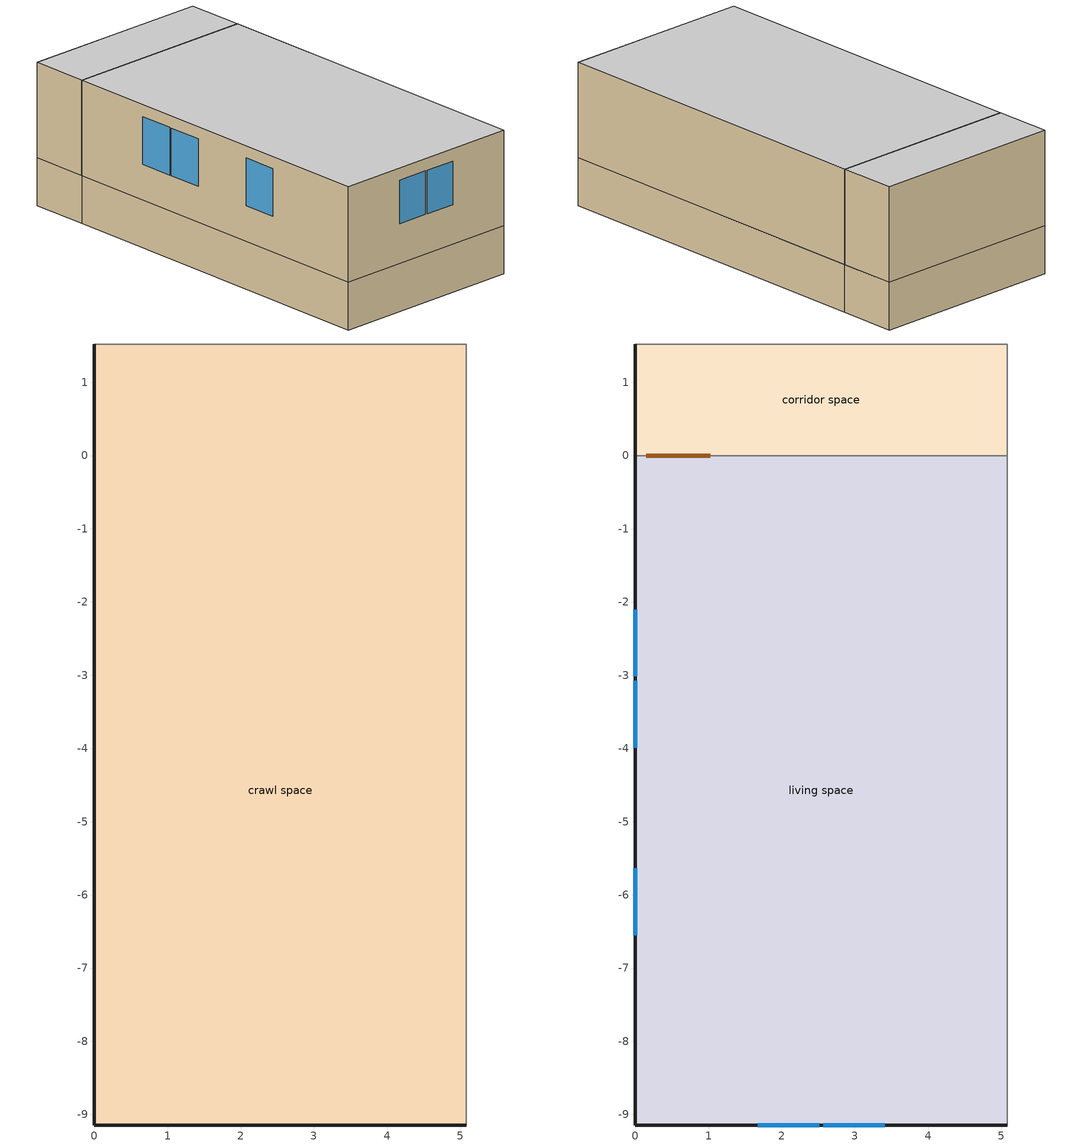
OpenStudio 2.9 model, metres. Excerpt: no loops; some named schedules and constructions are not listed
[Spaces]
crawl space
 floor foundation (FloorFndGrndCS): 0,0 0,1.52 5.08,1.52 5.08,0 z-1.22
 floor foundation (FloorFndGrndCS 1): 0,-9.14 0,0 5.08,0 5.08,-9.14 z-1.22
 wall foundation (WallFndGrndCS): 0,1.52 0,0 z-1.22:0
 wall adiabatic (WallFndGrndCS): 5.08,0 5.08,1.52 0,1.52 z-1.22:0
 wall foundation (WallFndGrndCS 1): 0,0 0,-9.14 5.08,-9.14 z-1.22:0
 wall adiabatic (WallFndGrndCS 1): 5.08,-9.14 5.08,0 z-1.22:0
 ceiling adiabatic (SurfaceTypeRoofAdiabatic Reversed): 5.08,0 5.08,1.52 0,1.52 0,0 z0
living space
 floor to crawl space (FloorCSInsFin Reversed): 0,-9.14 0,0 5.08,0 5.08,-9.14 z0
 wall outside (WallExtInsFin): 0,0 0,-9.14 5.08,-9.14 z0:2.44
 wall adiabatic (WallIntFinUninsFin Reversed): 5.08,-9.14 5.08,0 0,0 z0:2.44
 window (WindowConstruction): 1.67,-9.14 2.51,-9.14 / 2.57,-9.14 3.41,-9.14 z1.02:2.13; 0,-2.1 0,-3.02 / 0,-3.08 0,-3.99 / 0,-5.64 0,-6.55 z0.91:2.13
 ceiling adiabatic (SurfaceTypeRoofAdiabatic Reversed): 5.08,-9.14 5.08,0 0,0 0,-9.14 z2.44
corridor space
 floor adiabatic (FloorUnfinUninsUnfin): 0,0 0,1.52 5.08,1.52 5.08,0 z0
 wall outside (WallExtUninsUnfin): 0,1.52 0,0 z0:2.44
 wall adiabatic (WallIntUnfinUninsUnfin Reversed): 0,0 5.08,0 5.08,1.52 0,1.52 z0:2.44
 door inside (UninsDoor): 0.15,0 1.02,0 z0:2.13
 ceiling adiabatic (SurfaceTypeRoofAdiabatic Reversed): 5.08,0 5.08,1.52 0,1.52 0,0 z2.44
[Exterior:Lights:Definition]
res lighting exterior: Design Level {W}=26.3315
[Schedule:Ruleset]
Name | Default Day Schedule | Summer Design Day Schedule | Winter Design Day Schedule
res dw schedule | Schedule Day 19
res range electric|false schedule | Schedule Day 22 | res range electric|false schedule summer design | res range electric|false schedule winter design
res lighting interior | Schedule Day 25 | res lighting interior summer design | res lighting interior winter design
res lighting exterior | Schedule Day 30 | res lighting exterior summer design | res lighting exterior winter design
res misc plug loads schedule | Schedule Day 33 | res misc plug loads schedule summer design | res misc plug loads schedule winter design
res extra refrig schedule | Schedule Day 36 | res extra refrig schedule summer design | res extra refrig schedule winter design
[Schedule:Day]
res dw schedule allday5; res dw schedule allday6: 24, 0, 0
res dw schedule allday7: 9, 0, 0, 9, 10, 0.0523929, 9, 20, 0.0529327, 9, 30, 0.0899964, 9, 40, 0.0665707, 24, 0, 0
res range electric|false schedule allday1; res range electric|false schedule allday2; res range electric|false schedule allday12: 2, 0, 0.0466667, 4, 0, 0.0266667, 5, 0, 0.0466667, 6, 0, 0.0733333, 7, 0, 0.166667, 8, 0, 0.28, 9, 0, 0.306667, 10, 0, 0.32, 11, 0, 0.28, 12, 0, 0.333333, 13, 0, 0.38, 14, 0, 0.306667, 15, 0, 0.38, 16, 0, 0.293333, 17, 0, 0.613333, 18, 0, 1, 19, 0, 0.78, 20, 0, 0.4, 21, 0, 0.233333, 22, 0, 0.166667, 23, 0, 0.106667, 24, 0, 0.0733333
res range electric|false schedule allday3; res range electric|false schedule allday5: 2, 0, 0.0421574, 4, 0, 0.0240899, 5, 0, 0.0421574, 6, 0, 0.0662473, 7, 0, 0.150562, 8, 0, 0.252944, 9, 0, 0.277034, 10, 0, 0.289079, 11, 0, 0.252944, 12, 0, 0.301124, 13, 0, 0.343282, 14, 0, 0.277034, 15, 0, 0.343282, 16, 0, 0.264989, 17, 0, 0.554069, 18, 0, 0.903373, 19, 0, 0.704631, 20, 0, 0.361349, 21, 0, 0.210787, 22, 0, 0.150562, 23, 0, 0.0963598, 24, 0, 0.0662473
res range electric|false schedule allday4: 2, 0, 0.0419872, 4, 0, 0.0239927, 5, 0, 0.0419872, 6, 0, 0.0659799, 7, 0, 0.149954, 8, 0, 0.251923, 9, 0, 0.275916, 10, 0, 0.287912, 11, 0, 0.251923, 12, 0, 0.299909, 13, 0, 0.341896, 14, 0, 0.275916, 15, 0, 0.341896, 16, 0, 0.26392, 17, 0, 0.551832, 18, 0, 0.899727, 19, 0, 0.701787, 20, 0, 0.359891, 21, 0, 0.209936, 22, 0, 0.149954, 23, 0, 0.0959708, 24, 0, 0.0659799
res range electric|false schedule allday6; res range electric|false schedule allday9: 2, 0, 0.0378608, 4, 0, 0.0216348, 5, 0, 0.0378608, 6, 0, 0.0594956, 7, 0, 0.135217, 8, 0, 0.227165, 9, 0, 0.2488, 10, 0, 0.259617, 11, 0, 0.227165, 12, 0, 0.270435, 13, 0, 0.308295, 14, 0, 0.2488, 15, 0, 0.308295, 16, 0, 0.237982, 17, 0, 0.4976, 18, 0, 0.811304, 19, 0, 0.632817, 20, 0, 0.324521, 21, 0, 0.189304, 22, 0, 0.135217, 23, 0, 0.086539, 24, 0, 0.0594956
res range electric|false schedule allday7; res range electric|false schedule allday8: 2, 0, 0.0381161, 4, 0, 0.0217806, 5, 0, 0.0381161, 6, 0, 0.0598967, 7, 0, 0.136129, 8, 0, 0.228696, 9, 0, 0.250477, 10, 0, 0.261367, 11, 0, 0.228696, 12, 0, 0.272258, 13, 0, 0.310374, 14, 0, 0.250477, 15, 0, 0.310374, 16, 0, 0.239587, 17, 0, 0.500954, 18, 0, 0.816773, 19, 0, 0.637083, 20, 0, 0.326709, 21, 0, 0.19058, 22, 0, 0.136129, 23, 0, 0.0871225, 24, 0, 0.0598967
res range electric|false schedule allday10; res range electric|false schedule allday11: 2, 0, 0.0461562, 4, 0, 0.026375, 5, 0, 0.0461562, 6, 0, 0.0725311, 7, 0, 0.164844, 8, 0, 0.276937, 9, 0, 0.303312, 10, 0, 0.3165, 11, 0, 0.276937, 12, 0, 0.329687, 13, 0, 0.375843, 14, 0, 0.303312, 15, 0, 0.375843, 16, 0, 0.290125, 17, 0, 0.606624, 18, 0, 0.989061, 19, 0, 0.771468, 20, 0, 0.395624, 21, 0, 0.230781, 22, 0, 0.164844, 23, 0, 0.1055, 24, 0, 0.0725311
res lighting interior allday1; res lighting exterior allday1: 1, 0, 0.123464, 2, 0, 0.0740783, 4, 0, 0.0493855, 5, 0, 0.0549056, 6, 0, 0.150655, 7, 0, 0.353695, 8, 0, 0.447592, 9, 0, 0.475665, 10, 0, 0.48895, 11, 0, 0.475656, 12, 0, 0.457237, 13, 0, 0.443943, 14, 0, 0.440031, 15, 0, 0.447848, 16, 0, 0.493892, 17, 0, 0.612118, 18, 0, 0.811696, 19, 0, 0.98438, 20, 0, 0.981085, 21, 0, 0.804986, 22, 0, 0.606963, 23, 0, 0.526353, 24, 0, 0.248647
res lighting interior allday2; res lighting exterior allday2: 1, 0, 0.123464, 2, 0, 0.0740783, 4, 0, 0.0493855, 5, 0, 0.0546232, 6, 0, 0.149246, 7, 0, 0.350389, 8, 0, 0.443409, 9, 0, 0.468936, 10, 0, 0.479815, 11, 0, 0.466645, 12, 0, 0.448398, 13, 0, 0.435229, 14, 0, 0.431353, 15, 0, 0.434816, 16, 0, 0.458696, 17, 0, 0.531069, 18, 0, 0.683381, 19, 0, 0.875686, 20, 0, 0.978548, 21, 0, 0.902202, 22, 0, 0.714384, 23, 0, 0.625189, 24, 0, 0.248647
res lighting interior allday3; res lighting exterior allday3: 1, 0, 0.123464, 2, 0, 0.0740783, 4, 0, 0.0493855, 5, 0, 0.0538517, 6, 0, 0.145399, 7, 0, 0.341357, 8, 0, 0.431979, 9, 0, 0.450773, 10, 0, 0.455296, 11, 0, 0.442466, 12, 0, 0.42469, 13, 0, 0.411859, 14, 0, 0.408084, 15, 0, 0.409611, 16, 0, 0.422221, 17, 0, 0.465137, 18, 0, 0.570962, 19, 0, 0.741173, 20, 0, 0.897236, 21, 0, 0.924236, 22, 0, 0.799457, 23, 0, 0.495396, 24, 0, 0.248647
res lighting interior allday4; res lighting exterior allday4: 1, 0, 0.123464, 2, 0, 0.0740783, 4, 0, 0.0493855, 5, 0, 0.0527977, 6, 0, 0.140144, 7, 0, 0.329019, 8, 0, 0.416365, 9, 0, 0.426481, 10, 0, 0.422842, 11, 0, 0.410476, 12, 0, 0.393342, 13, 0, 0.380975, 14, 0, 0.377336, 15, 0, 0.377122, 16, 0, 0.378464, 17, 0, 0.385367, 18, 0, 0.411875, 19, 0, 0.484093, 20, 0, 0.619669, 21, 0, 0.782942, 22, 0, 0.878405, 23, 0, 0.595337, 24, 0, 0.248647
res lighting interior allday5; res lighting exterior allday5: 1, 0, 0.123464, 2, 0, 0.0740783, 4, 0, 0.0493855, 5, 0, 0.0517438, 6, 0, 0.134888, 7, 0, 0.316681, 8, 0, 0.400751, 9, 0, 0.40279, 10, 0, 0.391588, 11, 0, 0.379685, 12, 0, 0.363194, 13, 0, 0.351291, 14, 0, 0.347788, 15, 0, 0.347535, 16, 0, 0.348366, 17, 0, 0.352633, 18, 0, 0.369518, 19, 0, 0.41855, 20, 0, 0.520948, 21, 0, 0.668202, 22, 0, 0.796769, 23, 0, 0.580993, 24, 0, 0.248647
res lighting interior allday6; res lighting exterior allday6: 1, 0, 0.123464, 2, 0, 0.0740783, 4, 0, 0.0493855, 5, 0, 0.0509723, 6, 0, 0.131041, 7, 0, 0.307648, 8, 0, 0.389321, 9, 0, 0.385826, 10, 0, 0.369469, 11, 0, 0.357906, 12, 0, 0.341885, 13, 0, 0.330321, 14, 0, 0.326919, 15, 0, 0.326669, 16, 0, 0.327384, 17, 0, 0.330827, 18, 0, 0.344019, 19, 0, 0.382201, 20, 0, 0.464354, 21, 0, 0.591643, 22, 0, 0.722689, 23, 0, 0.55586, 24, 0, 0.248647
res lighting interior allday7; res lighting exterior allday7: 1, 0, 0.123464, 2, 0, 0.0740783, 4, 0, 0.0493855, 5, 0, 0.0506899, 6, 0, 0.129633, 7, 0, 0.304342, 8, 0, 0.385138, 9, 0, 0.379698, 10, 0, 0.361534, 11, 0, 0.350094, 12, 0, 0.334246, 13, 0, 0.322807, 14, 0, 0.31944, 15, 0, 0.319197, 16, 0, 0.319934, 17, 0, 0.323465, 18, 0, 0.33693, 19, 0, 0.375712, 20, 0, 0.458718, 21, 0, 0.586552, 22, 0, 0.717062, 23, 0, 0.552455, 24, 0, 0.248647
res lighting interior allday8; res lighting exterior allday8: 1, 0, 0.123464, 2, 0, 0.0740783, 4, 0, 0.0493855, 5, 0, 0.0509723, 6, 0, 0.131041, 7, 0, 0.307648, 8, 0, 0.389321, 9, 0, 0.385826, 10, 0, 0.369469, 11, 0, 0.357906, 12, 0, 0.341885, 13, 0, 0.330321, 14, 0, 0.326919, 15, 0, 0.326704, 16, 0, 0.327755, 17, 0, 0.332941, 18, 0, 0.35267, 19, 0, 0.407646, 20, 0, 0.517404, 21, 0, 0.666914, 22, 0, 0.786521, 23, 0, 0.569681, 24, 0, 0.248647
res lighting interior allday9; res lighting exterior allday9: 1, 0, 0.123464, 2, 0, 0.0740783, 4, 0, 0.0493855, 5, 0, 0.0517438, 6, 0, 0.134888, 7, 0, 0.316681, 8, 0, 0.400751, 9, 0, 0.40279, 10, 0, 0.391588, 11, 0, 0.379685, 12, 0, 0.363194, 13, 0, 0.351291, 14, 0, 0.347788, 15, 0, 0.347788, 16, 0, 0.350597, 17, 0, 0.363128, 18, 0, 0.404984, 19, 0, 0.503238, 20, 0, 0.658843, 21, 0, 0.807001, 22, 0, 0.848238, 23, 0, 0.558103, 24, 0, 0.248647
res lighting interior allday10; res lighting exterior allday10: 1, 0, 0.123464, 2, 0, 0.0740783, 4, 0, 0.0493855, 5, 0, 0.0527977, 6, 0, 0.140144, 7, 0, 0.329019, 8, 0, 0.416365, 9, 0, 0.426481, 10, 0, 0.422842, 11, 0, 0.410476, 12, 0, 0.393342, 13, 0, 0.380975, 14, 0, 0.377336, 15, 0, 0.378139, 16, 0, 0.386546, 17, 0, 0.418292, 18, 0, 0.505087, 19, 0, 0.662387, 20, 0, 0.83393, 21, 0, 0.902816, 22, 0, 0.81192, 23, 0, 0.504163, 24, 0, 0.248647
res lighting interior allday11; res lighting exterior allday11: 1, 0, 0.123464, 2, 0, 0.0740783, 4, 0, 0.0493855, 5, 0, 0.0538517, 6, 0, 0.145399, 7, 0, 0.341357, 8, 0, 0.431979, 9, 0, 0.450773, 10, 0, 0.455296, 11, 0, 0.442466, 12, 0, 0.42469, 13, 0, 0.411859, 14, 0, 0.408084, 15, 0, 0.421658, 16, 0, 0.486683, 17, 0, 0.622249, 18, 0, 0.814909, 19, 0, 0.947818, 20, 0, 0.908409, 21, 0, 0.732112, 22, 0, 0.554577, 23, 0, 0.484993, 24, 0, 0.248647
res lighting interior allday12; res lighting exterior allday12: 1, 0, 0.123464, 2, 0, 0.0740783, 4, 0, 0.0493855, 5, 0, 0.0546232, 6, 0, 0.149246, 7, 0, 0.350389, 8, 0, 0.443409, 9, 0, 0.468936, 10, 0, 0.479815, 11, 0, 0.466645, 12, 0, 0.448398, 13, 0, 0.435229, 14, 0, 0.431353, 15, 0, 0.446261, 16, 0, 0.519962, 17, 0, 0.674353, 18, 0, 0.882661, 19, 0, 1, 20, 0, 0.917626, 21, 0, 0.713502, 22, 0, 0.542286, 23, 0, 0.48109, 24, 0, 0.248647
res misc plug loads schedule allday1; res misc plug loads schedule allday12: 1, 0, 0.559347, 3, 0, 0.517396, 4, 0, 0.503412, 5, 0, 0.461461, 6, 0, 0.503412, 7, 0, 0.601298, 8, 0, 0.657232, 9, 0, 0.475445, 10, 0, 0.321624, 11, 0, 0.335608, 12, 0, 0.349592, 13, 0, 0.335608, 14, 0, 0.391543, 15, 0, 0.433494, 16, 0, 0.447477, 17, 0, 0.545363, 18, 0, 0.741134, 19, 0, 0.880971, 20, 0, 0.936905, 21, 0, 0.99284, 22, 0, 0.964873, 23, 0, 0.825036, 24, 0, 0.699183
res misc plug loads schedule allday2: 1, 0, 0.56338, 3, 0, 0.521127, 4, 0, 0.507042, 5, 0, 0.464789, 6, 0, 0.507042, 7, 0, 0.605634, 8, 0, 0.661972, 9, 0, 0.478873, 10, 0, 0.323944, 11, 0, 0.338028, 12, 0, 0.352113, 13, 0, 0.338028, 14, 0, 0.394366, 15, 0, 0.43662, 16, 0, 0.450704, 17, 0, 0.549296, 18, 0, 0.746479, 19, 0, 0.887324, 20, 0, 0.943662, 21, 0, 1, 22, 0, 0.971831, 23, 0, 0.830986, 24, 0, 0.704225
res misc plug loads schedule allday3; res misc plug loads schedule allday5: 1, 0, 0.445057, 3, 0, 0.411678, 4, 0, 0.400551, 5, 0, 0.367172, 6, 0, 0.400551, 7, 0, 0.478436, 8, 0, 0.522942, 9, 0, 0.378298, 10, 0, 0.255908, 11, 0, 0.267034, 12, 0, 0.278161, 13, 0, 0.267034, 14, 0, 0.31154, 15, 0, 0.344919, 16, 0, 0.356046, 17, 0, 0.433931, 18, 0, 0.5897, 19, 0, 0.700965, 20, 0, 0.74547, 21, 0, 0.789976, 22, 0, 0.767723, 23, 0, 0.656459, 24, 0, 0.556321
res misc plug loads schedule allday4: 1, 0, 0.443264, 3, 0, 0.410019, 4, 0, 0.398938, 5, 0, 0.365693, 6, 0, 0.398938, 7, 0, 0.476509, 8, 0, 0.520835, 9, 0, 0.376775, 10, 0, 0.254877, 11, 0, 0.265959, 12, 0, 0.27704, 13, 0, 0.265959, 14, 0, 0.310285, 15, 0, 0.34353, 16, 0, 0.354611, 17, 0, 0.432183, 18, 0, 0.587325, 19, 0, 0.698141, 20, 0, 0.742468, 21, 0, 0.786794, 22, 0, 0.764631, 23, 0, 0.653815, 24, 0, 0.55408
res misc plug loads schedule allday6; res misc plug loads schedule allday9: 1, 0, 0.370657, 3, 0, 0.342857, 4, 0, 0.333591, 5, 0, 0.305792, 6, 0, 0.333591, 7, 0, 0.398456, 8, 0, 0.435522, 9, 0, 0.315058, 10, 0, 0.213128, 11, 0, 0.222394, 12, 0, 0.23166, 13, 0, 0.222394, 14, 0, 0.25946, 15, 0, 0.287259, 16, 0, 0.296525, 17, 0, 0.36139, 18, 0, 0.49112, 19, 0, 0.583784, 20, 0, 0.62085, 21, 0, 0.657916, 22, 0, 0.639383, 23, 0, 0.546719, 24, 0, 0.463321
res misc plug loads schedule allday7; res misc plug loads schedule allday8: 1, 0, 0.367968, 3, 0, 0.34037, 4, 0, 0.331171, 5, 0, 0.303573, 6, 0, 0.331171, 7, 0, 0.395565, 8, 0, 0.432362, 9, 0, 0.312772, 10, 0, 0.211581, 11, 0, 0.220781, 12, 0, 0.22998, 13, 0, 0.220781, 14, 0, 0.257577, 15, 0, 0.285175, 16, 0, 0.294374, 17, 0, 0.358768, 18, 0, 0.487557, 19, 0, 0.579549, 20, 0, 0.616346, 21, 0, 0.653142, 22, 0, 0.634744, 23, 0, 0.542752, 24, 0, 0.459959
res misc plug loads schedule allday10: 1, 0, 0.443712, 3, 0, 0.410434, 4, 0, 0.399341, 5, 0, 0.366063, 6, 0, 0.399341, 7, 0, 0.476991, 8, 0, 0.521362, 9, 0, 0.377156, 10, 0, 0.255135, 11, 0, 0.266227, 12, 0, 0.27732, 13, 0, 0.266227, 14, 0, 0.310599, 15, 0, 0.343877, 16, 0, 0.35497, 17, 0, 0.43262, 18, 0, 0.587919, 19, 0, 0.698847, 20, 0, 0.743218, 21, 0, 0.787589, 22, 0, 0.765404, 23, 0, 0.654476, 24, 0, 0.55464
res misc plug loads schedule allday11: 1, 0, 0.442368, 3, 0, 0.40919, 4, 0, 0.398131, 5, 0, 0.364953, 6, 0, 0.398131, 7, 0, 0.475545, 8, 0, 0.519782, 9, 0, 0.376013, 10, 0, 0.254361, 11, 0, 0.265421, 12, 0, 0.27648, 13, 0, 0.265421, 14, 0, 0.309657, 15, 0, 0.342835, 16, 0, 0.353894, 17, 0, 0.431309, 18, 0, 0.586137, 19, 0, 0.696729, 20, 0, 0.740966, 21, 0, 0.785203, 22, 0, 0.763084, 23, 0, 0.652493, 24, 0, 0.55296
res extra refrig schedule allday1: 1, 0, 0.610949, 2, 0, 0.595675, 3, 0, 0.580401, 4, 0, 0.565128, 6, 0, 0.549854, 7, 0, 0.580401, 8, 0, 0.610949, 10, 0, 0.626223, 12, 0, 0.610949, 15, 0, 0.641496, 16, 0, 0.626223, 17, 0, 0.672044, 18, 0, 0.733139, 19, 0, 0.763686, 20, 0, 0.733139, 21, 0, 0.717865, 22, 0, 0.702591, 23, 0, 0.672044, 24, 0, 0.626223
[Schedule:Rule] Apply Sunday=Yes; Apply Monday=Yes; Apply Tuesday=Yes; Apply Wednesday=Yes; Apply Thursday=Yes; Apply Friday=Yes; Apply Saturday=Yes
res dw schedule allday ruleset5: Schedule Ruleset=res dw schedule; Rule Order=2; Day Schedule=res dw schedule allday5; Date Specification Type=SpecificDates; Specific Month 1=1; Specific Day 1=5; Specific Month 2=1; Specific Day 2=12; Specific Month 3=1; Specific Day 3=19; Specific Month 4=1; Specific Day 4=26; Specific Month 5=2; Specific Day 5=2; Specific Month 6=2; Specific Day 6=9; Specific Month 7=2; Specific Day 7=16; Specific Month 8=2; Specific Day 8=23; Specific Month 9=3; Specific Day 9=2; Specific Month 10=3; Specific Day 10=9; Specific Month 11=3; Specific Day 11=16; Specific Month 12=3; Specific Day 12=23; Specific Month 13=3; Specific Day 13=30; Specific Month 14=4; Specific Day 14=6; Specific Month 15=4; Specific Day 15=13; Specific Month 16=4; Specific Day 16=20; Specific Month 17=4; Specific Day 17=27; Specific Month 18=5; Specific Day 18=4; Specific Month 19=5; Specific Day 19=11; Specific Month 20=5; Specific Day 20=18; Specific Month 21=5; Specific Day 21=25; Specific Month 22=6; Specific Day 22=1; Specific Month 23=6; Specific Day 23=8; Specific Month 24=6; Specific Day 24=15; Specific Month 25=6; Specific Day 25=22; Specific Month 26=6; Specific Day 26=29; Specific Month 27=7; Specific Day 27=6; Specific Month 28=7; Specific Day 28=13; Specific Month 29=7; Specific Day 29=20; Specific Month 30=7; Specific Day 30=27; Specific Month 31=8; Specific Day 31=3; Specific Month 32=8; Specific Day 32=10; Specific Month 33=8; Specific Day 33=17; Specific Month 34=8; Specific Day 34=24; Specific Month 35=8; Specific Day 35=31; Specific Month 36=9; Specific Day 36=7; Specific Month 37=9; Specific Day 37=14; Specific Month 38=9; Specific Day 38=21; Specific Month 39=9; Specific Day 39=28; Specific Month 40=10; Specific Day 40=5; Specific Month 41=10; Specific Day 41=12; Specific Month 42=10; Specific Day 42=19; Specific Month 43=10; Specific Day 43=26; Specific Month 44=11; Specific Day 44=2; Specific Month 45=11; Specific Day 45=9; Specific Month 46=11; Specific Day 46=16; Specific Month 47=11; Specific Day 47=23; Specific Month 48=11; Specific Day 48=30; Specific Month 49=12; Specific Day 49=7; Specific Month 50=12; Specific Day 50=14; Specific Month 51=12; Specific Day 51=21; Specific Month 52=12; Specific Day 52=28
res dw schedule allday ruleset6: Schedule Ruleset=res dw schedule; Rule Order=1; Day Schedule=res dw schedule allday6; Date Specification Type=SpecificDates; Specific Month 1=1; Specific Day 1=6; Specific Month 2=1; Specific Day 2=13; Specific Month 3=1; Specific Day 3=20; Specific Month 4=1; Specific Day 4=27; Specific Month 5=2; Specific Day 5=3; Specific Month 6=2; Specific Day 6=10; Specific Month 7=2; Specific Day 7=17; Specific Month 8=2; Specific Day 8=24; Specific Month 9=3; Specific Day 9=3; Specific Month 10=3; Specific Day 10=10; Specific Month 11=3; Specific Day 11=17; Specific Month 12=3; Specific Day 12=24; Specific Month 13=3; Specific Day 13=31; Specific Month 14=4; Specific Day 14=7; Specific Month 15=4; Specific Day 15=14; Specific Month 16=4; Specific Day 16=21; Specific Month 17=4; Specific Day 17=28; Specific Month 18=5; Specific Day 18=5; Specific Month 19=5; Specific Day 19=12; Specific Month 20=5; Specific Day 20=19; Specific Month 21=5; Specific Day 21=26; Specific Month 22=6; Specific Day 22=2; Specific Month 23=6; Specific Day 23=9; Specific Month 24=6; Specific Day 24=16; Specific Month 25=6; Specific Day 25=23; Specific Month 26=6; Specific Day 26=30; Specific Month 27=7; Specific Day 27=7; Specific Month 28=7; Specific Day 28=14; Specific Month 29=7; Specific Day 29=21; Specific Month 30=7; Specific Day 30=28; Specific Month 31=8; Specific Day 31=4; Specific Month 32=8; Specific Day 32=11; Specific Month 33=8; Specific Day 33=18; Specific Month 34=8; Specific Day 34=25; Specific Month 35=9; Specific Day 35=1; Specific Month 36=9; Specific Day 36=8; Specific Month 37=9; Specific Day 37=15; Specific Month 38=9; Specific Day 38=22; Specific Month 39=9; Specific Day 39=29; Specific Month 40=10; Specific Day 40=6; Specific Month 41=10; Specific Day 41=13; Specific Month 42=10; Specific Day 42=20; Specific Month 43=10; Specific Day 43=27; Specific Month 44=11; Specific Day 44=3; Specific Month 45=11; Specific Day 45=10; Specific Month 46=11; Specific Day 46=17; Specific Month 47=11; Specific Day 47=24; Specific Month 48=12; Specific Day 48=1; Specific Month 49=12; Specific Day 49=8; Specific Month 50=12; Specific Day 50=15; Specific Month 51=12; Specific Day 51=22; Specific Month 52=12; Specific Day 52=29
res dw schedule allday ruleset7: Schedule Ruleset=res dw schedule; Rule Order=0; Day Schedule=res dw schedule allday7; Date Specification Type=SpecificDates; Specific Month 1=1; Specific Day 1=7; Specific Month 2=1; Specific Day 2=14; Specific Month 3=1; Specific Day 3=21; Specific Month 4=1; Specific Day 4=28; Specific Month 5=2; Specific Day 5=4; Specific Month 6=2; Specific Day 6=11; Specific Month 7=2; Specific Day 7=18; Specific Month 8=2; Specific Day 8=25; Specific Month 9=3; Specific Day 9=4; Specific Month 10=3; Specific Day 10=11; Specific Month 11=3; Specific Day 11=18; Specific Month 12=3; Specific Day 12=25; Specific Month 13=4; Specific Day 13=1; Specific Month 14=4; Specific Day 14=8; Specific Month 15=4; Specific Day 15=15; Specific Month 16=4; Specific Day 16=22; Specific Month 17=4; Specific Day 17=29; Specific Month 18=5; Specific Day 18=6; Specific Month 19=5; Specific Day 19=13; Specific Month 20=5; Specific Day 20=20; Specific Month 21=5; Specific Day 21=27; Specific Month 22=6; Specific Day 22=3; Specific Month 23=6; Specific Day 23=10; Specific Month 24=6; Specific Day 24=17; Specific Month 25=6; Specific Day 25=24; Specific Month 26=7; Specific Day 26=1; Specific Month 27=7; Specific Day 27=8; Specific Month 28=7; Specific Day 28=15; Specific Month 29=7; Specific Day 29=22; Specific Month 30=7; Specific Day 30=29; Specific Month 31=8; Specific Day 31=5; Specific Month 32=8; Specific Day 32=12; Specific Month 33=8; Specific Day 33=19; Specific Month 34=8; Specific Day 34=26; Specific Month 35=9; Specific Day 35=2; Specific Month 36=9; Specific Day 36=9; Specific Month 37=9; Specific Day 37=16; Specific Month 38=9; Specific Day 38=23; Specific Month 39=9; Specific Day 39=30; Specific Month 40=10; Specific Day 40=7; Specific Month 41=10; Specific Day 41=14; Specific Month 42=10; Specific Day 42=21; Specific Month 43=10; Specific Day 43=28; Specific Month 44=11; Specific Day 44=4; Specific Month 45=11; Specific Day 45=11; Specific Month 46=11; Specific Day 46=18; Specific Month 47=11; Specific Day 47=25; Specific Month 48=12; Specific Day 48=2; Specific Month 49=12; Specific Day 49=9; Specific Month 50=12; Specific Day 50=16; Specific Month 51=12; Specific Day 51=23; Specific Month 52=12; Specific Day 52=30
res range electric|false schedule allday rule1: Schedule Ruleset=res range electric|false schedule; Rule Order=11; Day Schedule=res range electric|false schedule allday1; Date Specification Type=DateRange; Start Month=1; Start Day=1; End Month=1; End Day=31
res range electric|false schedule allday rule2: Schedule Ruleset=res range electric|false schedule; Rule Order=10; Day Schedule=res range electric|false schedule allday2; Date Specification Type=DateRange; Start Month=2; Start Day=1; End Month=2; End Day=28
res range electric|false schedule allday rule3: Schedule Ruleset=res range electric|false schedule; Rule Order=9; Day Schedule=res range electric|false schedule allday3; Date Specification Type=DateRange; Start Month=3; Start Day=1; End Month=3; End Day=31
res range electric|false schedule allday rule4: Schedule Ruleset=res range electric|false schedule; Rule Order=8; Day Schedule=res range electric|false schedule allday4; Date Specification Type=DateRange; Start Month=4; Start Day=1; End Month=4; End Day=30
res range electric|false schedule allday rule5: Schedule Ruleset=res range electric|false schedule; Rule Order=7; Day Schedule=res range electric|false schedule allday5; Date Specification Type=DateRange; Start Month=5; Start Day=1; End Month=5; End Day=31
res range electric|false schedule allday rule6: Schedule Ruleset=res range electric|false schedule; Rule Order=6; Day Schedule=res range electric|false schedule allday6; Date Specification Type=DateRange; Start Month=6; Start Day=1; End Month=6; End Day=30
res range electric|false schedule allday rule7: Schedule Ruleset=res range electric|false schedule; Rule Order=5; Day Schedule=res range electric|false schedule allday7; Date Specification Type=DateRange; Start Month=7; Start Day=1; End Month=7; End Day=31
res range electric|false schedule allday rule8: Schedule Ruleset=res range electric|false schedule; Rule Order=4; Day Schedule=res range electric|false schedule allday8; Date Specification Type=DateRange; Start Month=8; Start Day=1; End Month=8; End Day=31
res range electric|false schedule allday rule9: Schedule Ruleset=res range electric|false schedule; Rule Order=3; Day Schedule=res range electric|false schedule allday9; Date Specification Type=DateRange; Start Month=9; Start Day=1; End Month=9; End Day=30
res range electric|false schedule allday rule10: Schedule Ruleset=res range electric|false schedule; Rule Order=2; Day Schedule=res range electric|false schedule allday10; Date Specification Type=DateRange; Start Month=10; Start Day=1; End Month=10; End Day=31
res range electric|false schedule allday rule11: Schedule Ruleset=res range electric|false schedule; Rule Order=1; Day Schedule=res range electric|false schedule allday11; Date Specification Type=DateRange; Start Month=11; Start Day=1; End Month=11; End Day=30
res range electric|false schedule allday rule12: Schedule Ruleset=res range electric|false schedule; Rule Order=0; Day Schedule=res range electric|false schedule allday12; Date Specification Type=DateRange; Start Month=12; Start Day=1; End Month=12; End Day=31
res lighting interior allday rule1: Schedule Ruleset=res lighting interior; Rule Order=11; Day Schedule=res lighting interior allday1; Date Specification Type=DateRange; Start Month=1; Start Day=1; End Month=1; End Day=31
res lighting interior allday rule2: Schedule Ruleset=res lighting interior; Rule Order=10; Day Schedule=res lighting interior allday2; Date Specification Type=DateRange; Start Month=2; Start Day=1; End Month=2; End Day=28
res lighting interior allday rule3: Schedule Ruleset=res lighting interior; Rule Order=9; Day Schedule=res lighting interior allday3; Date Specification Type=DateRange; Start Month=3; Start Day=1; End Month=3; End Day=31
res lighting interior allday rule4: Schedule Ruleset=res lighting interior; Rule Order=8; Day Schedule=res lighting interior allday4; Date Specification Type=DateRange; Start Month=4; Start Day=1; End Month=4; End Day=30
res lighting interior allday rule5: Schedule Ruleset=res lighting interior; Rule Order=7; Day Schedule=res lighting interior allday5; Date Specification Type=DateRange; Start Month=5; Start Day=1; End Month=5; End Day=31
res lighting interior allday rule6: Schedule Ruleset=res lighting interior; Rule Order=6; Day Schedule=res lighting interior allday6; Date Specification Type=DateRange; Start Month=6; Start Day=1; End Month=6; End Day=30
res lighting interior allday rule7: Schedule Ruleset=res lighting interior; Rule Order=5; Day Schedule=res lighting interior allday7; Date Specification Type=DateRange; Start Month=7; Start Day=1; End Month=7; End Day=31
res lighting interior allday rule8: Schedule Ruleset=res lighting interior; Rule Order=4; Day Schedule=res lighting interior allday8; Date Specification Type=DateRange; Start Month=8; Start Day=1; End Month=8; End Day=31
res lighting interior allday rule9: Schedule Ruleset=res lighting interior; Rule Order=3; Day Schedule=res lighting interior allday9; Date Specification Type=DateRange; Start Month=9; Start Day=1; End Month=9; End Day=30
res lighting interior allday rule10: Schedule Ruleset=res lighting interior; Rule Order=2; Day Schedule=res lighting interior allday10; Date Specification Type=DateRange; Start Month=10; Start Day=1; End Month=10; End Day=31
res lighting interior allday rule11: Schedule Ruleset=res lighting interior; Rule Order=1; Day Schedule=res lighting interior allday11; Date Specification Type=DateRange; Start Month=11; Start Day=1; End Month=11; End Day=30
res lighting interior allday rule12: Schedule Ruleset=res lighting interior; Rule Order=0; Day Schedule=res lighting interior allday12; Date Specification Type=DateRange; Start Month=12; Start Day=1; End Month=12; End Day=31
res lighting exterior allday rule1: Schedule Ruleset=res lighting exterior; Rule Order=11; Day Schedule=res lighting exterior allday1; Date Specification Type=DateRange; Start Month=1; Start Day=1; End Month=1; End Day=31
res lighting exterior allday rule2: Schedule Ruleset=res lighting exterior; Rule Order=10; Day Schedule=res lighting exterior allday2; Date Specification Type=DateRange; Start Month=2; Start Day=1; End Month=2; End Day=28
res lighting exterior allday rule3: Schedule Ruleset=res lighting exterior; Rule Order=9; Day Schedule=res lighting exterior allday3; Date Specification Type=DateRange; Start Month=3; Start Day=1; End Month=3; End Day=31
res lighting exterior allday rule4: Schedule Ruleset=res lighting exterior; Rule Order=8; Day Schedule=res lighting exterior allday4; Date Specification Type=DateRange; Start Month=4; Start Day=1; End Month=4; End Day=30
res lighting exterior allday rule5: Schedule Ruleset=res lighting exterior; Rule Order=7; Day Schedule=res lighting exterior allday5; Date Specification Type=DateRange; Start Month=5; Start Day=1; End Month=5; End Day=31
res lighting exterior allday rule6: Schedule Ruleset=res lighting exterior; Rule Order=6; Day Schedule=res lighting exterior allday6; Date Specification Type=DateRange; Start Month=6; Start Day=1; End Month=6; End Day=30
res lighting exterior allday rule7: Schedule Ruleset=res lighting exterior; Rule Order=5; Day Schedule=res lighting exterior allday7; Date Specification Type=DateRange; Start Month=7; Start Day=1; End Month=7; End Day=31
res lighting exterior allday rule8: Schedule Ruleset=res lighting exterior; Rule Order=4; Day Schedule=res lighting exterior allday8; Date Specification Type=DateRange; Start Month=8; Start Day=1; End Month=8; End Day=31
res lighting exterior allday rule9: Schedule Ruleset=res lighting exterior; Rule Order=3; Day Schedule=res lighting exterior allday9; Date Specification Type=DateRange; Start Month=9; Start Day=1; End Month=9; End Day=30
res lighting exterior allday rule10: Schedule Ruleset=res lighting exterior; Rule Order=2; Day Schedule=res lighting exterior allday10; Date Specification Type=DateRange; Start Month=10; Start Day=1; End Month=10; End Day=31
res lighting exterior allday rule11: Schedule Ruleset=res lighting exterior; Rule Order=1; Day Schedule=res lighting exterior allday11; Date Specification Type=DateRange; Start Month=11; Start Day=1; End Month=11; End Day=30
res lighting exterior allday rule12: Schedule Ruleset=res lighting exterior; Rule Order=0; Day Schedule=res lighting exterior allday12; Date Specification Type=DateRange; Start Month=12; Start Day=1; End Month=12; End Day=31
res misc plug loads schedule allday rule1: Schedule Ruleset=res misc plug loads schedule; Rule Order=11; Day Schedule=res misc plug loads schedule allday1; Date Specification Type=DateRange; Start Month=1; Start Day=1; End Month=1; End Day=31
res misc plug loads schedule allday rule2: Schedule Ruleset=res misc plug loads schedule; Rule Order=10; Day Schedule=res misc plug loads schedule allday2; Date Specification Type=DateRange; Start Month=2; Start Day=1; End Month=2; End Day=28
res misc plug loads schedule allday rule3: Schedule Ruleset=res misc plug loads schedule; Rule Order=9; Day Schedule=res misc plug loads schedule allday3; Date Specification Type=DateRange; Start Month=3; Start Day=1; End Month=3; End Day=31
res misc plug loads schedule allday rule4: Schedule Ruleset=res misc plug loads schedule; Rule Order=8; Day Schedule=res misc plug loads schedule allday4; Date Specification Type=DateRange; Start Month=4; Start Day=1; End Month=4; End Day=30
res misc plug loads schedule allday rule5: Schedule Ruleset=res misc plug loads schedule; Rule Order=7; Day Schedule=res misc plug loads schedule allday5; Date Specification Type=DateRange; Start Month=5; Start Day=1; End Month=5; End Day=31
res misc plug loads schedule allday rule6: Schedule Ruleset=res misc plug loads schedule; Rule Order=6; Day Schedule=res misc plug loads schedule allday6; Date Specification Type=DateRange; Start Month=6; Start Day=1; End Month=6; End Day=30
res misc plug loads schedule allday rule7: Schedule Ruleset=res misc plug loads schedule; Rule Order=5; Day Schedule=res misc plug loads schedule allday7; Date Specification Type=DateRange; Start Month=7; Start Day=1; End Month=7; End Day=31
res misc plug loads schedule allday rule8: Schedule Ruleset=res misc plug loads schedule; Rule Order=4; Day Schedule=res misc plug loads schedule allday8; Date Specification Type=DateRange; Start Month=8; Start Day=1; End Month=8; End Day=31
res misc plug loads schedule allday rule9: Schedule Ruleset=res misc plug loads schedule; Rule Order=3; Day Schedule=res misc plug loads schedule allday9; Date Specification Type=DateRange; Start Month=9; Start Day=1; End Month=9; End Day=30
res misc plug loads schedule allday rule10: Schedule Ruleset=res misc plug loads schedule; Rule Order=2; Day Schedule=res misc plug loads schedule allday10; Date Specification Type=DateRange; Start Month=10; Start Day=1; End Month=10; End Day=31
res misc plug loads schedule allday rule11: Schedule Ruleset=res misc plug loads schedule; Rule Order=1; Day Schedule=res misc plug loads schedule allday11; Date Specification Type=DateRange; Start Month=11; Start Day=1; End Month=11; End Day=30
res misc plug loads schedule allday rule12: Schedule Ruleset=res misc plug loads schedule; Rule Order=0; Day Schedule=res misc plug loads schedule allday12; Date Specification Type=DateRange; Start Month=12; Start Day=1; End Month=12; End Day=31
res extra refrig schedule allday rule1: Schedule Ruleset=res extra refrig schedule; Rule Order=11; Day Schedule=res extra refrig schedule allday1; Date Specification Type=DateRange; Start Month=1; Start Day=1; End Month=1; End Day=31
res extra refrig schedule allday rule2: Schedule Ruleset=res extra refrig schedule; Rule Order=10; Day Schedule=res extra refrig schedule allday2; Date Specification Type=DateRange; Start Month=2; Start Day=1; End Month=2; End Day=28
res extra refrig schedule allday rule3: Schedule Ruleset=res extra refrig schedule; Rule Order=9; Day Schedule=res extra refrig schedule allday3; Date Specification Type=DateRange; Start Month=3; Start Day=1; End Month=3; End Day=31
res extra refrig schedule allday rule4: Schedule Ruleset=res extra refrig schedule; Rule Order=8; Day Schedule=res extra refrig schedule allday4; Date Specification Type=DateRange; Start Month=4; Start Day=1; End Month=4; End Day=30
res extra refrig schedule allday rule5: Schedule Ruleset=res extra refrig schedule; Rule Order=7; Day Schedule=res extra refrig schedule allday5; Date Specification Type=DateRange; Start Month=5; Start Day=1; End Month=5; End Day=31
res extra refrig schedule allday rule6: Schedule Ruleset=res extra refrig schedule; Rule Order=6; Day Schedule=res extra refrig schedule allday6; Date Specification Type=DateRange; Start Month=6; Start Day=1; End Month=6; End Day=30
res extra refrig schedule allday rule7: Schedule Ruleset=res extra refrig schedule; Rule Order=5; Day Schedule=res extra refrig schedule allday7; Date Specification Type=DateRange; Start Month=7; Start Day=1; End Month=7; End Day=31
res extra refrig schedule allday rule8: Schedule Ruleset=res extra refrig schedule; Rule Order=4; Day Schedule=res extra refrig schedule allday8; Date Specification Type=DateRange; Start Month=8; Start Day=1; End Month=8; End Day=31
res extra refrig schedule allday rule9: Schedule Ruleset=res extra refrig schedule; Rule Order=3; Day Schedule=res extra refrig schedule allday9; Date Specification Type=DateRange; Start Month=9; Start Day=1; End Month=9; End Day=30
res extra refrig schedule allday rule10: Schedule Ruleset=res extra refrig schedule; Rule Order=2; Day Schedule=res extra refrig schedule allday10; Date Specification Type=DateRange; Start Month=10; Start Day=1; End Month=10; End Day=31
res extra refrig schedule allday rule11: Schedule Ruleset=res extra refrig schedule; Rule Order=1; Day Schedule=res extra refrig schedule allday11; Date Specification Type=DateRange; Start Month=11; Start Day=1; End Month=11; End Day=30
res extra refrig schedule allday rule12: Schedule Ruleset=res extra refrig schedule; Rule Order=0; Day Schedule=res extra refrig schedule allday12; Date Specification Type=DateRange; Start Month=12; Start Day=1; End Month=12; End Day=31
res freezer schedule allday rule1: Schedule Ruleset=res freezer schedule; Rule Order=11; Day Schedule=res freezer schedule allday1; Date Specification Type=DateRange; Start Month=1; Start Day=1; End Month=1; End Day=31
res freezer schedule allday rule2: Schedule Ruleset=res freezer schedule; Rule Order=10; Day Schedule=res freezer schedule allday2; Date Specification Type=DateRange; Start Month=2; Start Day=1; End Month=2; End Day=28
res freezer schedule allday rule3: Schedule Ruleset=res freezer schedule; Rule Order=9; Day Schedule=res freezer schedule allday3; Date Specification Type=DateRange; Start Month=3; Start Day=1; End Month=3; End Day=31
res freezer schedule allday rule4: Schedule Ruleset=res freezer schedule; Rule Order=8; Day Schedule=res freezer schedule allday4; Date Specification Type=DateRange; Start Month=4; Start Day=1; End Month=4; End Day=30
res freezer schedule allday rule5: Schedule Ruleset=res freezer schedule; Rule Order=7; Day Schedule=res freezer schedule allday5; Date Specification Type=DateRange; Start Month=5; Start Day=1; End Month=5; End Day=31
res freezer schedule allday rule6: Schedule Ruleset=res freezer schedule; Rule Order=6; Day Schedule=res freezer schedule allday6; Date Specification Type=DateRange; Start Month=6; Start Day=1; End Month=6; End Day=30
res freezer schedule allday rule7: Schedule Ruleset=res freezer schedule; Rule Order=5; Day Schedule=res freezer schedule allday7; Date Specification Type=DateRange; Start Month=7; Start Day=1; End Month=7; End Day=31
res freezer schedule allday rule8: Schedule Ruleset=res freezer schedule; Rule Order=4; Day Schedule=res freezer schedule allday8; Date Specification Type=DateRange; Start Month=8; Start Day=1; End Month=8; End Day=31
res freezer schedule allday rule9: Schedule Ruleset=res freezer schedule; Rule Order=3; Day Schedule=res freezer schedule allday9; Date Specification Type=DateRange; Start Month=9; Start Day=1; End Month=9; End Day=30
res freezer schedule allday rule10: Schedule Ruleset=res freezer schedule; Rule Order=2; Day Schedule=res freezer schedule allday10; Date Specification Type=DateRange; Start Month=10; Start Day=1; End Month=10; End Day=31
res freezer schedule allday rule11: Schedule Ruleset=res freezer schedule; Rule Order=1; Day Schedule=res freezer schedule allday11; Date Specification Type=DateRange; Start Month=11; Start Day=1; End Month=11; End Day=30
res freezer schedule allday rule12: Schedule Ruleset=res freezer schedule; Rule Order=0; Day Schedule=res freezer schedule allday12; Date Specification Type=DateRange; Start Month=12; Start Day=1; End Month=12; End Day=31
res pool heater electric schedule allday rule1: Schedule Ruleset=res pool heater electric schedule; Rule Order=11; Day Schedule=res pool heater electric schedule allday1; Date Specification Type=DateRange; Start Month=1; Start Day=1; End Month=1; End Day=31
res pool heater electric schedule allday rule2: Schedule Ruleset=res pool heater electric schedule; Rule Order=10; Day Schedule=res pool heater electric schedule allday2; Date Specification Type=DateRange; Start Month=2; Start Day=1; End Month=2; End Day=28
res pool heater electric schedule allday rule3: Schedule Ruleset=res pool heater electric schedule; Rule Order=9; Day Schedule=res pool heater electric schedule allday3; Date Specification Type=DateRange; Start Month=3; Start Day=1; End Month=3; End Day=31
res pool heater electric schedule allday rule4: Schedule Ruleset=res pool heater electric schedule; Rule Order=8; Day Schedule=res pool heater electric schedule allday4; Date Specification Type=DateRange; Start Month=4; Start Day=1; End Month=4; End Day=30
res pool heater electric schedule allday rule5: Schedule Ruleset=res pool heater electric schedule; Rule Order=7; Day Schedule=res pool heater electric schedule allday5; Date Specification Type=DateRange; Start Month=5; Start Day=1; End Month=5; End Day=31
res pool heater electric schedule allday rule6: Schedule Ruleset=res pool heater electric schedule; Rule Order=6; Day Schedule=res pool heater electric schedule allday6; Date Specification Type=DateRange; Start Month=6; Start Day=1; End Month=6; End Day=30
res pool heater electric schedule allday rule7: Schedule Ruleset=res pool heater electric schedule; Rule Order=5; Day Schedule=res pool heater electric schedule allday7; Date Specification Type=DateRange; Start Month=7; Start Day=1; End Month=7; End Day=31
res pool heater electric schedule allday rule8: Schedule Ruleset=res pool heater electric schedule; Rule Order=4; Day Schedule=res pool heater electric schedule allday8; Date Specification Type=DateRange; Start Month=8; Start Day=1; End Month=8; End Day=31
res pool heater electric schedule allday rule9: Schedule Ruleset=res pool heater electric schedule; Rule Order=3; Day Schedule=res pool heater electric schedule allday9; Date Specification Type=DateRange; Start Month=9; Start Day=1; End Month=9; End Day=30
res pool heater electric schedule allday rule10: Schedule Ruleset=res pool heater electric schedule; Rule Order=2; Day Schedule=res pool heater electric schedule allday10; Date Specification Type=DateRange; Start Month=10; Start Day=1; End Month=10; End Day=31
res pool heater electric schedule allday rule11: Schedule Ruleset=res pool heater electric schedule; Rule Order=1; Day Schedule=res pool heater electric schedule allday11; Date Specification Type=DateRange; Start Month=11; Start Day=1; End Month=11; End Day=30
res pool heater electric schedule allday rule12: Schedule Ruleset=res pool heater electric schedule; Rule Order=0; Day Schedule=res pool heater electric schedule allday12; Date Specification Type=DateRange; Start Month=12; Start Day=1; End Month=12; End Day=31
res hot tub heater electric schedule allday rule1: Schedule Ruleset=res hot tub heater electric schedule; Rule Order=11; Day Schedule=res hot tub heater electric schedule allday1; Date Specification Type=DateRange; Start Month=1; Start Day=1; End Month=1; End Day=31
res hot tub heater electric schedule allday rule2: Schedule Ruleset=res hot tub heater electric schedule; Rule Order=10; Day Schedule=res hot tub heater electric schedule allday2; Date Specification Type=DateRange; Start Month=2; Start Day=1; End Month=2; End Day=28
res hot tub heater electric schedule allday rule3: Schedule Ruleset=res hot tub heater electric schedule; Rule Order=9; Day Schedule=res hot tub heater electric schedule allday3; Date Specification Type=DateRange; Start Month=3; Start Day=1; End Month=3; End Day=31
res hot tub heater electric schedule allday rule4: Schedule Ruleset=res hot tub heater electric schedule; Rule Order=8; Day Schedule=res hot tub heater electric schedule allday4; Date Specification Type=DateRange; Start Month=4; Start Day=1; End Month=4; End Day=30
res hot tub heater electric schedule allday rule5: Schedule Ruleset=res hot tub heater electric schedule; Rule Order=7; Day Schedule=res hot tub heater electric schedule allday5; Date Specification Type=DateRange; Start Month=5; Start Day=1; End Month=5; End Day=31
res hot tub heater electric schedule allday rule6: Schedule Ruleset=res hot tub heater electric schedule; Rule Order=6; Day Schedule=res hot tub heater electric schedule allday6; Date Specification Type=DateRange; Start Month=6; Start Day=1; End Month=6; End Day=30
res hot tub heater electric schedule allday rule7: Schedule Ruleset=res hot tub heater electric schedule; Rule Order=5; Day Schedule=res hot tub heater electric schedule allday7; Date Specification Type=DateRange; Start Month=7; Start Day=1; End Month=7; End Day=31
res hot tub heater electric schedule allday rule8: Schedule Ruleset=res hot tub heater electric schedule; Rule Order=4; Day Schedule=res hot tub heater electric schedule allday8; Date Specification Type=DateRange; Start Month=8; Start Day=1; End Month=8; End Day=31
res hot tub heater electric schedule allday rule9: Schedule Ruleset=res hot tub heater electric schedule; Rule Order=3; Day Schedule=res hot tub heater electric schedule allday9; Date Specification Type=DateRange; Start Month=9; Start Day=1; End Month=9; End Day=30
res hot tub heater electric schedule allday rule10: Schedule Ruleset=res hot tub heater electric schedule; Rule Order=2; Day Schedule=res hot tub heater electric schedule allday10; Date Specification Type=DateRange; Start Month=10; Start Day=1; End Month=10; End Day=31
res hot tub heater electric schedule allday rule11: Schedule Ruleset=res hot tub heater electric schedule; Rule Order=1; Day Schedule=res hot tub heater electric schedule allday11; Date Specification Type=DateRange; Start Month=11; Start Day=1; End Month=11; End Day=30
res hot tub heater electric schedule allday rule12: Schedule Ruleset=res hot tub heater electric schedule; Rule Order=0; Day Schedule=res hot tub heater electric schedule allday12; Date Specification Type=DateRange; Start Month=12; Start Day=1; End Month=12; End Day=31
res well pump schedule allday rule1: Schedule Ruleset=res well pump schedule; Rule Order=11; Day Schedule=res well pump schedule allday1; Date Specification Type=DateRange; Start Month=1; Start Day=1; End Month=1; End Day=31
res well pump schedule allday rule2: Schedule Ruleset=res well pump schedule; Rule Order=10; Day Schedule=res well pump schedule allday2; Date Specification Type=DateRange; Start Month=2; Start Day=1; End Month=2; End Day=28
res well pump schedule allday rule3: Schedule Ruleset=res well pump schedule; Rule Order=9; Day Schedule=res well pump schedule allday3; Date Specification Type=DateRange; Start Month=3; Start Day=1; End Month=3; End Day=31
res well pump schedule allday rule4: Schedule Ruleset=res well pump schedule; Rule Order=8; Day Schedule=res well pump schedule allday4; Date Specification Type=DateRange; Start Month=4; Start Day=1; End Month=4; End Day=30
res well pump schedule allday rule5: Schedule Ruleset=res well pump schedule; Rule Order=7; Day Schedule=res well pump schedule allday5; Date Specification Type=DateRange; Start Month=5; Start Day=1; End Month=5; End Day=31
res well pump schedule allday rule6: Schedule Ruleset=res well pump schedule; Rule Order=6; Day Schedule=res well pump schedule allday6; Date Specification Type=DateRange; Start Month=6; Start Day=1; End Month=6; End Day=30
res well pump schedule allday rule7: Schedule Ruleset=res well pump schedule; Rule Order=5; Day Schedule=res well pump schedule allday7; Date Specification Type=DateRange; Start Month=7; Start Day=1; End Month=7; End Day=31
res well pump schedule allday rule8: Schedule Ruleset=res well pump schedule; Rule Order=4; Day Schedule=res well pump schedule allday8; Date Specification Type=DateRange; Start Month=8; Start Day=1; End Month=8; End Day=31
res well pump schedule allday rule9: Schedule Ruleset=res well pump schedule; Rule Order=3; Day Schedule=res well pump schedule allday9; Date Specification Type=DateRange; Start Month=9; Start Day=1; End Month=9; End Day=30
res well pump schedule allday rule10: Schedule Ruleset=res well pump schedule; Rule Order=2; Day Schedule=res well pump schedule allday10; Date Specification Type=DateRange; Start Month=10; Start Day=1; End Month=10; End Day=31
res well pump schedule allday rule11: Schedule Ruleset=res well pump schedule; Rule Order=1; Day Schedule=res well pump schedule allday11; Date Specification Type=DateRange; Start Month=11; Start Day=1; End Month=11; End Day=30
res well pump schedule allday rule12: Schedule Ruleset=res well pump schedule; Rule Order=0; Day Schedule=res well pump schedule allday12; Date Specification Type=DateRange; Start Month=12; Start Day=1; End Month=12; End Day=31
res gas fireplace schedule allday rule1: Schedule Ruleset=res gas fireplace schedule; Rule Order=11; Day Schedule=res gas fireplace schedule allday1; Date Specification Type=DateRange; Start Month=1; Start Day=1; End Month=1; End Day=31
res gas fireplace schedule allday rule2: Schedule Ruleset=res gas fireplace schedule; Rule Order=10; Day Schedule=res gas fireplace schedule allday2; Date Specification Type=DateRange; Start Month=2; Start Day=1; End Month=2; End Day=28
res gas fireplace schedule allday rule3: Schedule Ruleset=res gas fireplace schedule; Rule Order=9; Day Schedule=res gas fireplace schedule allday3; Date Specification Type=DateRange; Start Month=3; Start Day=1; End Month=3; End Day=31
res gas fireplace schedule allday rule4: Schedule Ruleset=res gas fireplace schedule; Rule Order=8; Day Schedule=res gas fireplace schedule allday4; Date Specification Type=DateRange; Start Month=4; Start Day=1; End Month=4; End Day=30
res gas fireplace schedule allday rule5: Schedule Ruleset=res gas fireplace schedule; Rule Order=7; Day Schedule=res gas fireplace schedule allday5; Date Specification Type=DateRange; Start Month=5; Start Day=1; End Month=5; End Day=31
res gas fireplace schedule allday rule6: Schedule Ruleset=res gas fireplace schedule; Rule Order=6; Day Schedule=res gas fireplace schedule allday6; Date Specification Type=DateRange; Start Month=6; Start Day=1; End Month=6; End Day=30
res gas fireplace schedule allday rule7: Schedule Ruleset=res gas fireplace schedule; Rule Order=5; Day Schedule=res gas fireplace schedule allday7; Date Specification Type=DateRange; Start Month=7; Start Day=1; End Month=7; End Day=31
res gas fireplace schedule allday rule8: Schedule Ruleset=res gas fireplace schedule; Rule Order=4; Day Schedule=res gas fireplace schedule allday8; Date Specification Type=DateRange; Start Month=8; Start Day=1; End Month=8; End Day=31
res gas fireplace schedule allday rule9: Schedule Ruleset=res gas fireplace schedule; Rule Order=3; Day Schedule=res gas fireplace schedule allday9; Date Specification Type=DateRange; Start Month=9; Start Day=1; End Month=9; End Day=30
res gas fireplace schedule allday rule10: Schedule Ruleset=res gas fireplace schedule; Rule Order=2; Day Schedule=res gas fireplace schedule allday10; Date Specification Type=DateRange; Start Month=10; Start Day=1; End Month=10; End Day=31
res gas fireplace schedule allday rule11: Schedule Ruleset=res gas fireplace schedule; Rule Order=1; Day Schedule=res gas fireplace schedule allday11; Date Specification Type=DateRange; Start Month=11; Start Day=1; End Month=11; End Day=30
res gas fireplace schedule allday rule12: Schedule Ruleset=res gas fireplace schedule; Rule Order=0; Day Schedule=res gas fireplace schedule allday12; Date Specification Type=DateRange; Start Month=12; Start Day=1; End Month=12; End Day=31
res gas grill schedule allday rule1: Schedule Ruleset=res gas grill schedule; Rule Order=11; Day Schedule=res gas grill schedule allday1; Date Specification Type=DateRange; Start Month=1; Start Day=1; End Month=1; End Day=31
res gas grill schedule allday rule2: Schedule Ruleset=res gas grill schedule; Rule Order=10; Day Schedule=res gas grill schedule allday2; Date Specification Type=DateRange; Start Month=2; Start Day=1; End Month=2; End Day=28
res gas grill schedule allday rule3: Schedule Ruleset=res gas grill schedule; Rule Order=9; Day Schedule=res gas grill schedule allday3; Date Specification Type=DateRange; Start Month=3; Start Day=1; End Month=3; End Day=31
res gas grill schedule allday rule4: Schedule Ruleset=res gas grill schedule; Rule Order=8; Day Schedule=res gas grill schedule allday4; Date Specification Type=DateRange; Start Month=4; Start Day=1; End Month=4; End Day=30
res gas grill schedule allday rule5: Schedule Ruleset=res gas grill schedule; Rule Order=7; Day Schedule=res gas grill schedule allday5; Date Specification Type=DateRange; Start Month=5; Start Day=1; End Month=5; End Day=31
res gas grill schedule allday rule6: Schedule Ruleset=res gas grill schedule; Rule Order=6; Day Schedule=res gas grill schedule allday6; Date Specification Type=DateRange; Start Month=6; Start Day=1; End Month=6; End Day=30
res gas grill schedule allday rule7: Schedule Ruleset=res gas grill schedule; Rule Order=5; Day Schedule=res gas grill schedule allday7; Date Specification Type=DateRange; Start Month=7; Start Day=1; End Month=7; End Day=31
res gas grill schedule allday rule8: Schedule Ruleset=res gas grill schedule; Rule Order=4; Day Schedule=res gas grill schedule allday8; Date Specification Type=DateRange; Start Month=8; Start Day=1; End Month=8; End Day=31
res gas grill schedule allday rule9: Schedule Ruleset=res gas grill schedule; Rule Order=3; Day Schedule=res gas grill schedule allday9; Date Specification Type=DateRange; Start Month=9; Start Day=1; End Month=9; End Day=30
res gas grill schedule allday rule10: Schedule Ruleset=res gas grill schedule; Rule Order=2; Day Schedule=res gas grill schedule allday10; Date Specification Type=DateRange; Start Month=10; Start Day=1; End Month=10; End Day=31
res gas grill schedule allday rule11: Schedule Ruleset=res gas grill schedule; Rule Order=1; Day Schedule=res gas grill schedule allday11; Date Specification Type=DateRange; Start Month=11; Start Day=1; End Month=11; End Day=30
res gas grill schedule allday rule12: Schedule Ruleset=res gas grill schedule; Rule Order=0; Day Schedule=res gas grill schedule allday12; Date Specification Type=DateRange; Start Month=12; Start Day=1; End Month=12; End Day=31
res gas lighting schedule allday rule1: Schedule Ruleset=res gas lighting schedule; Rule Order=11; Day Schedule=res gas lighting schedule allday1; Date Specification Type=DateRange; Start Month=1; Start Day=1; End Month=1; End Day=31
res gas lighting schedule allday rule2: Schedule Ruleset=res gas lighting schedule; Rule Order=10; Day Schedule=res gas lighting schedule allday2; Date Specification Type=DateRange; Start Month=2; Start Day=1; End Month=2; End Day=28
res gas lighting schedule allday rule3: Schedule Ruleset=res gas lighting schedule; Rule Order=9; Day Schedule=res gas lighting schedule allday3; Date Specification Type=DateRange; Start Month=3; Start Day=1; End Month=3; End Day=31
res gas lighting schedule allday rule4: Schedule Ruleset=res gas lighting schedule; Rule Order=8; Day Schedule=res gas lighting schedule allday4; Date Specification Type=DateRange; Start Month=4; Start Day=1; End Month=4; End Day=30
res gas lighting schedule allday rule5: Schedule Ruleset=res gas lighting schedule; Rule Order=7; Day Schedule=res gas lighting schedule allday5; Date Specification Type=DateRange; Start Month=5; Start Day=1; End Month=5; End Day=31
res gas lighting schedule allday rule6: Schedule Ruleset=res gas lighting schedule; Rule Order=6; Day Schedule=res gas lighting schedule allday6; Date Specification Type=DateRange; Start Month=6; Start Day=1; End Month=6; End Day=30
res gas lighting schedule allday rule7: Schedule Ruleset=res gas lighting schedule; Rule Order=5; Day Schedule=res gas lighting schedule allday7; Date Specification Type=DateRange; Start Month=7; Start Day=1; End Month=7; End Day=31
res gas lighting schedule allday rule8: Schedule Ruleset=res gas lighting schedule; Rule Order=4; Day Schedule=res gas lighting schedule allday8; Date Specification Type=DateRange; Start Month=8; Start Day=1; End Month=8; End Day=31
res gas lighting schedule allday rule9: Schedule Ruleset=res gas lighting schedule; Rule Order=3; Day Schedule=res gas lighting schedule allday9; Date Specification Type=DateRange; Start Month=9; Start Day=1; End Month=9; End Day=30
res gas lighting schedule allday rule10: Schedule Ruleset=res gas lighting schedule; Rule Order=2; Day Schedule=res gas lighting schedule allday10; Date Specification Type=DateRange; Start Month=10; Start Day=1; End Month=10; End Day=31
res gas lighting schedule allday rule11: Schedule Ruleset=res gas lighting schedule; Rule Order=1; Day Schedule=res gas lighting schedule allday11; Date Specification Type=DateRange; Start Month=11; Start Day=1; End Month=11; End Day=30
res gas lighting schedule allday rule12: Schedule Ruleset=res gas lighting schedule; Rule Order=0; Day Schedule=res gas lighting schedule allday12; Date Specification Type=DateRange; Start Month=12; Start Day=1; End Month=12; End Day=31
